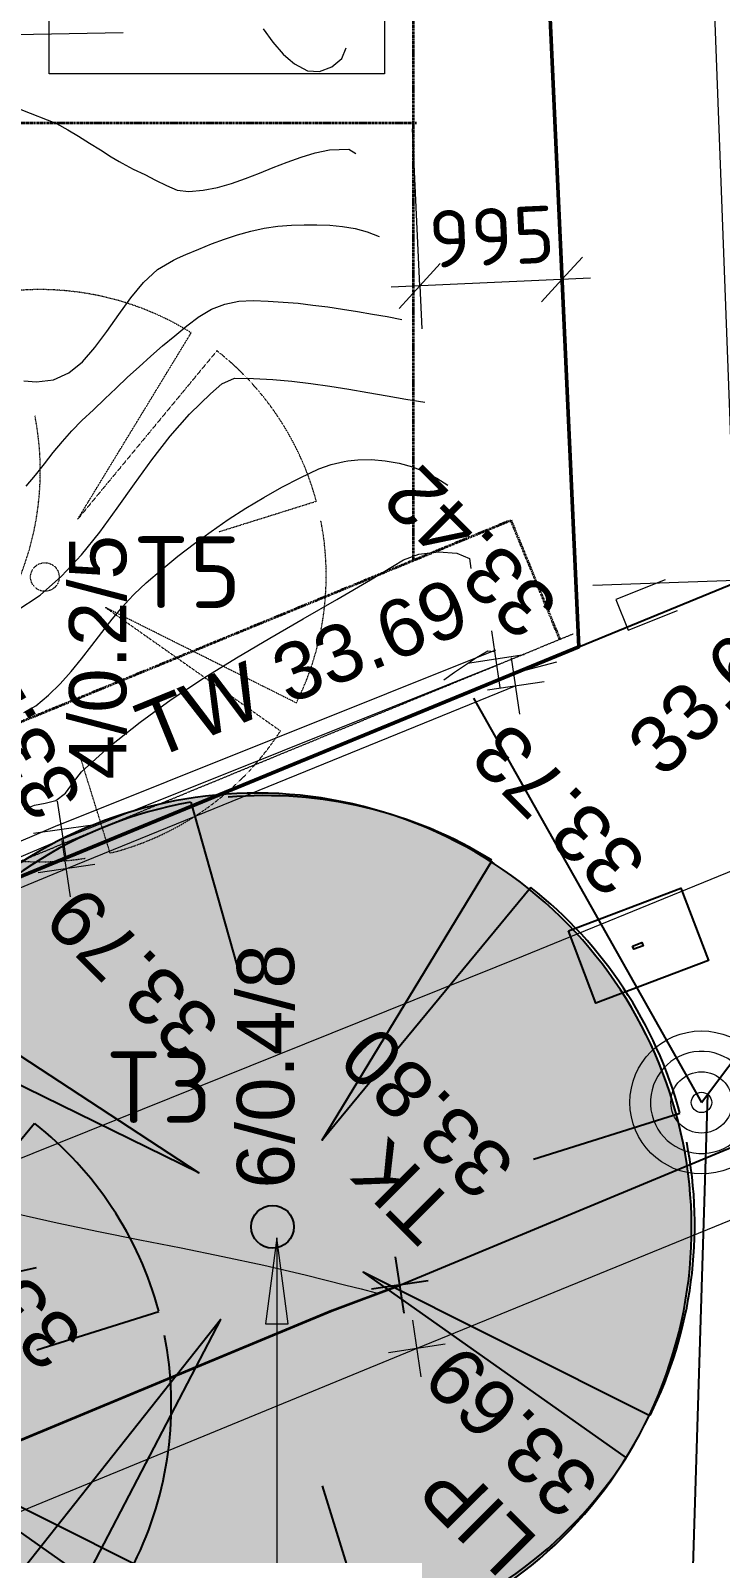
# Model space of a CAD drawing. Header units: millimetres. Extents: x 8828 to 55129, y -16380 to 46418.
# Drawn here: x 38408 to 43231, y -3418 to 7229 of the extents above; entities that cross this region are included whole.
import ezdxf

# ---------------------------------------------------------------- set-up
doc = ezdxf.new("R2010")
doc.units = ezdxf.units.MM
for name, pattern in [('Bewehrungsüberdeckungslinien', [3.2004, 1.6002, -1.6002]), ('Dash 2_5mm', [5, 2.5, -2.5]), ('Double Dash 3_8_', [25.4, 9.525, -3.175, 3.175, -3.175, 3.175, -3.175]), ('IMPORT-12 _2_', [0]), ('IMPORT-OV_HD', [26200, 4500, -1000, 0, -5500, 9000, -1700, 4500, 0])]:
    doc.linetypes.add(name, pattern=pattern)
for name, color, linetype, lineweight in [('21522 - 49 Balls Head Road_ Waverton - DETAIL - Ver B_CLEAN_dwg', 8, 'Continuous', 9), ('A-ANNO-DIMS', 211, 'Continuous', 9), ('A-ANNO-DIMS-200', 211, 'Continuous', 9), ('A-DETL', 90, 'Continuous', 9), ('A-DETL-GENF', 92, 'Continuous', 9), ('ADJOINING', 250, 'Continuous', 25), ('BDY', 250, 'Continuous', 25), ('BUILD', 7, 'Continuous', 9), ('demo trees', 7, 'Continuous', 9), ('DTM-01_Contours', 50, 'Continuous', 18), ('G-ANNO-TEXT', 231, 'Continuous', 9), ('KERB', 250, 'Continuous', 25), ('KERB_PT_CODE', 250, 'Continuous', 25), ('KERB_PT_HEIGHT', 250, 'Continuous', 25), ('LIP', 7, 'Continuous', 9), ('LIP_PT_CODE', 7, 'Continuous', 9), ('LIP_PT_HEIGHT', 7, 'Continuous', 9), ('SERV', 7, 'Continuous', 9), ('SERVELECT', 250, 'IMPORT-12 _2_', 25), ('SERVTELSTR', 250, 'Continuous', 25), ('SURFACE', 7, 'Continuous', 9), ('SURFACE_PT_HEIGHT', 7, 'Continuous', 9), ('TOPO', 7, 'Continuous', 9), ('TOPO_PT_HEIGHT', 7, 'Continuous', 9), ('TREE', 250, 'Continuous', 25), ('WALL', 7, 'Continuous', 9), ('WALL_PT_HEIGHT', 7, 'Continuous', 9)]:
    doc.layers.add(name, color=color, linetype=linetype, lineweight=lineweight)
doc.styles.add('Arial', font='arial.ttf', dxfattribs={"height": 400})
doc.styles.add('ISOCPEUR_1', font='ISOCPEUR.ttf', dxfattribs={"height": 500})
doc.styles.add('ISOCPEUR_2', font='ISOCPEUR.ttf', dxfattribs={"height": 400})
doc.dimstyles.new('2_0mm_ISOCPEUR_RET_WALL_2', dxfattribs={"dimscale": 304.8, "dimtxt": 401.101988, "dimasz": 0.984252, "dimexe": 0.984252, "dimexo": 0.0625, "dimgap": 0, "dimtad": 1, "dimdec": 0, "dimzin": 0, "dimdsep": 46, "dimtxsty": 'ISOCPEUR_2', "dimblk1": 'OBLIQUE', "dimblk2": 'OBLIQUE', "dimsah": 1, "dimcen": 0.09, "dimdle": 0.656168, "dimazin": 0, "dimtfac": 1, "dimtdec": 4, "dimtix": 1, "dimtmove": 0, "dimatfit": 3, "dimfxl": 3.608924, "dimfxlon": 1, "dimtvp": 1, "dimtolj": 1, "dimtzin": 0, "dimarcsym": 2})

# ---------------------------------------------------------------- blocks, each defined once
blk = doc.blocks.new('21522 - 49 Balls Head Road_ Waverton - DETAIL - Ver B_CLEAN_dwg_PP-2011417-Site Plan')
at = {"layer": 'SERV', "color": 8}
for radius in [0.5, 0.214, 0.0714]:
    blk.add_circle((0.004, -1.347), radius, dxfattribs=at)
for start, end in [(90, 180), (360, 90), (180, 360)]:
    blk.add_arc((0.004, -1.347), 0.357, start, end, dxfattribs=at)
blk = doc.blocks.new('21522 - 49 Balls Head Road_ Waverton - DETAIL - Ver B_CLEAN_dwg_POINT_CROSS-2011418-Site Plan')
at = {"layer": 'KERB', "color": 55}
for p, q in [((-17666, -38374), (-17725, -37979)), ((-17893, -38206), (-17498, -38147))]:
    blk.add_line(p, q, dxfattribs=at)
blk = doc.blocks.new('21522 - 49 Balls Head Road_ Waverton - DETAIL - Ver B_CLEAN_dwg_POINT_CROSS-2011419-Site Plan')
at = {"layer": 'LIP', "color": 8}
for p, q in [((-18110, -38494), (-18169, -38098)), ((-18337, -38326), (-17942, -38267))]:
    blk.add_line(p, q, dxfattribs=at)
blk = doc.blocks.new('21522 - 49 Balls Head Road_ Waverton - DETAIL - Ver B_CLEAN_dwg_POINT_CROSS-2011442-Site Plan')
at = {"layer": 'TOPO', "color": 8}
for p, q in [((-14483, -36012), (-14541, -35616)), ((-14710, -35844), (-14314, -35785))]:
    blk.add_line(p, q, dxfattribs=at)
blk = doc.blocks.new('21522 - 49 Balls Head Road_ Waverton - DETAIL - Ver B_CLEAN_dwg_POINT_CROSS-2011443-Site Plan')
at = {"layer": 'SURFACE', "color": 8}
for p, q in [((-14756, -36044), (-14815, -35649)), ((-14983, -35876), (-14588, -35817))]:
    blk.add_line(p, q, dxfattribs=at)
blk = doc.blocks.new('21522 - 49 Balls Head Road_ Waverton - DETAIL - Ver B_CLEAN_dwg_POINT_CROSS-2011444-Site Plan')
at = {"layer": 'SURFACE', "color": 8}
for p, q in [((-13479, -39185), (-13538, -38789)), ((-13706, -39016), (-13311, -38957))]:
    blk.add_line(p, q, dxfattribs=at)
blk = doc.blocks.new('21522 - 49 Balls Head Road_ Waverton - DETAIL - Ver B_CLEAN_dwg_POINT_CROSS-2011445-Site Plan')
at = {"layer": 'TOPO', "color": 8}
for p, q in [((-13292, -39046), (-13351, -38650)), ((-13520, -38878), (-13124, -38819))]:
    blk.add_line(p, q, dxfattribs=at)
blk = doc.blocks.new('21522 - 49 Balls Head Road_ Waverton - DETAIL - Ver B_CLEAN_dwg_TREE-2011447-Site Plan')
at = {"layer": 'TREE', "color": 55}
for p, q in [((-0.0262, 0.4994), (-0.0099, 0.2709)), ((0.304, -0.0121), (0.4999, 0.013)), ((-0.4976, -0.0497), (-0.3106, -0.021)), ((0.0299, -0.3201), (0.0576, -0.4967))]:
    blk.add_line(p, q, dxfattribs=at)
at = {"layer": 'TREE', "color": 55, "flags": 128}
for points in [[(0.3386, 0.368), (0.0715, 0.0679), (0.3004, 0.3998)], [(-0.3616, 0.3455), (-0.1013, 0.0679), (-0.4074, 0.29)], [(0.3433, -0.3636), (0.0881, -0.0798), (0.3811, -0.3238)], [(-0.2859, -0.4103), (-0.0714, -0.1047), (-0.3301, -0.3757)]]:
    blk.add_lwpolyline(points, dxfattribs=at)
at = {"layer": 'TREE', "color": 55}
blk.add_circle((-0.0034, -0.0079), 0.025, dxfattribs=at)
for start, end in [(93.0053, 136.3056), (53.1289, 89.229), (1.5798, 47.3797), (144.5924, 180.5924), (319.6905, 356.4903), (185.7944, 228.6948), (276.6504, 313.3505), (235.1641, 272.664)]:
    blk.add_arc((0, 0), 0.5001, start, end, dxfattribs=at)
blk = doc.blocks.new('21522 - 49 Balls Head Road_ Waverton - DETAIL - Ver B_CLEAN_dwg_dhdhdh-2011465-Site Plan')
at = {"layer": 'SERVTELSTR', "color": 55, "flags": 128}
for points in [[(-0.52, 0.338), (0.531, 0.338), (0.531, -0.338), (-0.52, -0.338)], [(-0.044, 0.015), (0.044, 0.015), (0.044, -0.014), (-0.044, -0.014)]]:
    blk.add_lwpolyline(points, close=True, dxfattribs=at)
blk = doc.blocks.new('21522 - 49 Balls Head Road_ Waverton - DETAIL - Ver B_CLEAN_dwg-1460006-Site Plan')
at = {"layer": 'ADJOINING', "color": 55}
blk.add_line((-13236, -39427), (-7933, -52315), dxfattribs=at)
at = {"layer": 'BDY', "color": 1, "lineweight": 50, "flags": 128}
blk.add_lwpolyline([(-19731, -23642), (-13236, -39427), (29176, -37495), (21186, -23642)], close=True, dxfattribs=at)
at = {"layer": 'BUILD', "color": 8, "flags": 128}
blk.add_lwpolyline([(-12805, -39526), (-12768, -40525), (-11329, -44095), (-5209, -43864), (-5345, -40245), (-12768, -40525)], dxfattribs=at)
at = {"layer": 'demo trees', "color": 10, "linetype": 'Bewehrungsüberdeckungslinien'}
for p, q in [((-14677, -36152), (-13954, -35928)), ((-12431, -36911), (-12217, -37594))]:
    blk.add_line(p, q, dxfattribs=at)
at = {"layer": 'demo trees', "color": 10, "linetype": 'Bewehrungsüberdeckungslinien', "flags": 128}
for points in [[(-11165, -36899), (-12342, -35926), (-11039, -36719)], [(-13628, -37454), (-12959, -36118), (-13823, -37343)]]:
    blk.add_lwpolyline(points, dxfattribs=at)
at = {"layer": 'demo trees', "color": 10, "linetype": 'Bewehrungsüberdeckungslinien'}
blk.add_circle((-12747, -35696), 100, dxfattribs=at)
for centre, start, end in [((-12738, -35662), 153.0591, 189.0591), ((-12006, -33664), 243.6308, 281.1306), ((-12738, -35662), 328.1572, 4.957), ((-12738, -35662), 194.2611, 237.1615), ((-12738, -35662), 285.117, 321.8171), ((-12738, -35662), 243.6308, 281.1306)]:
    blk.add_arc(centre, 2000, start, end, dxfattribs=at)
at = {"layer": 'DTM-01_Contours', "color": 8, "lineweight": 9}
blk.add_line((-13431, -38929), (-13340, -39273), dxfattribs=at)
blk.add_line((-13431, -38929), (-13340, -39273), dxfattribs=at)
at = {"layer": 'DTM-01_Contours', "color": 8, "lineweight": 9, "flags": 128}
for points in [[(-11375, -35548), (-11382, -35637), (-11369, -35757), (-11320, -35863), (-11242, -35958), (-11143, -36046), (-11031, -36129), (-10913, -36212), (-10796, -36296), (-10689, -36386), (-10598, -36484), (-10532, -36594), (-10519, -36622)], [(-12112, -35566), (-12035, -35630), (-11956, -35693), (-11877, -35755), (-11800, -35819), (-11725, -35885), (-11653, -35955), (-11578, -36035), (-11502, -36114), (-11426, -36194), (-11351, -36274), (-11277, -36354), (-11203, -36436), (-11131, -36519), (-11061, -36603), (-10992, -36688), (-10925, -36775), (-10924, -36778)], [(-12986, -35494), (-12873, -35662), (-12741, -35813), (-12593, -35951), (-12433, -36079), (-12266, -36202), (-12096, -36323), (-11927, -36444), (-11763, -36571), (-11608, -36707), (-11603, -36712)], [(-9480, -35528), (-9578, -35777), (-9621, -35856), (-9666, -35932), (-9714, -36008), (-9762, -36084), (-9809, -36159), (-9842, -36216)], [(-8915, -37221), (-9008, -37289), (-9092, -37361), (-9123, -37397)], [(-13695, -35549), (-13648, -35633), (-13574, -35721), (-13494, -35803), (-13408, -35880), (-13318, -35953), (-13226, -36025), (-13134, -36095), (-13042, -36167), (-12953, -36241), (-12910, -36281)], [(-17197, -35494), (-17261, -35782), (-17322, -36071), (-17380, -36360), (-17437, -36649), (-17496, -36939), (-17558, -37227), (-17624, -37514), (-17696, -37800), (-17723, -37906), (-17751, -38011), (-17755, -38019)], [(-14369, -35554), (-14342, -35623), (-14329, -35698), (-14310, -35772), (-14257, -35841), (-14182, -35895), (-14109, -35952), (-13929, -36151), (-13761, -36361), (-13604, -36579), (-13455, -36804), (-13313, -37034), (-13175, -37267), (-13039, -37502), (-12904, -37737), (-12767, -37971), (-12627, -38202), (-12587, -38309), (-12571, -38446), (-12580, -38576), (-12618, -38664), (-12687, -38672)], [(-12910, -36281), (-12868, -36320), (-12788, -36403), (-12694, -36513), (-12602, -36626), (-12513, -36741), (-12428, -36858), (-12345, -36978), (-12266, -37100), (-12191, -37225), (-12120, -37352), (-12054, -37480), (-11992, -37611), (-11961, -37697), (-11939, -37788), (-11936, -37814)], [(-9842, -36216), (-9854, -36236), (-9896, -36314), (-9934, -36395), (-9972, -36470), (-10011, -36545), (-10042, -36621), (-10053, -36701), (-10044, -36803), (-10025, -36903), (-9997, -37001), (-9962, -37098), (-9924, -37195), (-9885, -37292), (-9847, -37389), (-9812, -37487), (-9783, -37586), (-9762, -37686), (-9756, -37819), (-9786, -37870)], [(-10519, -36622), (-10493, -36682), (-10455, -36771), (-10419, -36861), (-10386, -36952), (-10356, -37043), (-10330, -37136), (-10309, -37229), (-10295, -37324), (-10288, -37419), (-10286, -37508), (-10285, -37597), (-10288, -37687), (-10296, -37776), (-10311, -37864), (-10334, -37949), (-10366, -38031)], [(-11603, -36712), (-11467, -36854), (-11397, -36932), (-11358, -37021), (-11359, -37155), (-11367, -37289), (-11379, -37422), (-11395, -37555), (-11414, -37688), (-11435, -37821), (-11458, -37954), (-11481, -38087), (-11504, -38219), (-11526, -38352)], [(-10924, -36778), (-10875, -36860), (-10839, -36953), (-10819, -37052), (-10814, -37151), (-10818, -37256), (-10825, -37361), (-10834, -37465), (-10846, -37569), (-10859, -37673), (-10874, -37777), (-10891, -37881), (-10909, -37985), (-10927, -38088), (-10946, -38191)], [(-9123, -37397), (-9161, -37441), (-9209, -37532), (-9214, -37615), (-9181, -37702), (-9123, -37771), (-9049, -37801)], [(-11936, -37814), (-11928, -37882), (-11926, -37978), (-11934, -38075), (-11951, -38171), (-11977, -38264), (-12012, -38352), (-12055, -38436), (-12106, -38512)], [(-13465, -38483), (-13412, -38559), (-13360, -38635), (-13309, -38713), (-13262, -38792), (-13267, -38833)]]:
    blk.add_lwpolyline(points, dxfattribs=at)
at = {"layer": 'KERB', "color": 135, "lineweight": 35, "flags": 128}
blk.add_lwpolyline([(-19779, -33120), (-17875, -37704), (-17696, -38176)], dxfattribs=at)
at = {"layer": 'KERB', "color": 55, "flags": 128}
blk.add_lwpolyline([(-17696, -38176), (-16207, -41761), (-14413, -46067)], dxfattribs=at)
at = {"layer": 'LIP', "color": 8, "flags": 128}
blk.add_lwpolyline([(-14848, -46260), (-16637, -41972), (-18140, -38296), (-21147, -30986), (-22804, -26939), (-23718, -24668), (-26593, -17727)], dxfattribs=at)
at = {"layer": 'SERVELECT', "color": 55, "linetype": 'IMPORT-OV_HD'}
blk.add_line((-16363, -40327), (-28589, -39942), dxfattribs=at)
at = {"layer": 'SERVELECT', "color": 55, "linetype": 'IMPORT-OV_HD', "flags": 128}
blk.add_lwpolyline([(-13593, -38692), (-16420, -40285), (-11329, -44095)], dxfattribs=at)
at = {"layer": 'SURFACE', "color": 8}
blk.add_line((-8943, -36242), (-9011, -32368), dxfattribs=at)
at = {"layer": 'SURFACE', "color": 8, "flags": 128}
for points in [[(-21042, -29981), (-19286, -29695), (-18171, -32256), (-17159, -34656), (-15395, -39040), (-14323, -41663), (-15966, -42341)], [(-13508, -38987), (-14786, -35846), (-15549, -34004), (-15318, -33835), (-14868, -34247)]]:
    blk.add_lwpolyline(points, dxfattribs=at)
at = {"layer": 'WALL', "color": 8}
for p, q in [((-14485, -35784), (-15284, -33900)), ((-13259, -38846), (-14485, -35786))]:
    blk.add_line(p, q, dxfattribs=at)
at = {"layer": 'WALL', "color": 8, "flags": 128}
for points in [[(-13352, -38884), (-14577, -35823), (-15376, -33939)], [(-12766, -40030), (-12905, -39687), (-13118, -39773), (-12980, -40116)]]:
    blk.add_lwpolyline(points, dxfattribs=at)
for name, p, xscale, yscale, zscale, rotation in [('21522 - 49 Balls Head Road_ Waverton - DETAIL - Ver B_CLEAN_dwg_TREE-2011447-Site Plan', (-18532, -34079), 4999.999999999998, 4999.999999999998, 4999.999999999998, 8.46666666666695), ('21522 - 49 Balls Head Road_ Waverton - DETAIL - Ver B_CLEAN_dwg_TREE-2011447-Site Plan', (-17276, -37237), 6000.000000000001, 6000.000000000001, 6000.000000000001, 8.46666666666695), ('21522 - 49 Balls Head Road_ Waverton - DETAIL - Ver B_CLEAN_dwg_dhdhdh-2011465-Site Plan', (-15326, -39840), 800.0000000000001, 800.0000000000001, 800.0000000000001, 290.773485866249), ('21522 - 49 Balls Head Road_ Waverton - DETAIL - Ver B_CLEAN_dwg_PP-2011417-Site Plan', (-16622, -38953), 1000, 1000, 1000, 8.466666666666905)]:
    blk.add_blockref(name, p, dxfattribs=dict(xscale=xscale, yscale=yscale, zscale=zscale, rotation=rotation))
for name in ['21522 - 49 Balls Head Road_ Waverton - DETAIL - Ver B_CLEAN_dwg_POINT_CROSS-2011443-Site Plan', '21522 - 49 Balls Head Road_ Waverton - DETAIL - Ver B_CLEAN_dwg_POINT_CROSS-2011442-Site Plan', '21522 - 49 Balls Head Road_ Waverton - DETAIL - Ver B_CLEAN_dwg_POINT_CROSS-2011418-Site Plan', '21522 - 49 Balls Head Road_ Waverton - DETAIL - Ver B_CLEAN_dwg_POINT_CROSS-2011419-Site Plan', '21522 - 49 Balls Head Road_ Waverton - DETAIL - Ver B_CLEAN_dwg_POINT_CROSS-2011445-Site Plan', '21522 - 49 Balls Head Road_ Waverton - DETAIL - Ver B_CLEAN_dwg_POINT_CROSS-2011444-Site Plan']:
    blk.add_blockref(name, (0, 0))
at = {"layer": 'demo trees', "linetype": 'Bewehrungsüberdeckungslinien', "insert": (-14162, -35865), "char_height": 400, "width": 2046.96, "attachment_point": 1, "line_spacing_factor": 0.941778, "style": 'Arial'}
blk.add_mtext('4/0.2/5', dxfattribs=at)
at = {"layer": 'KERB_PT_CODE', "color": 7, "insert": (-17437, -38310), "char_height": 400, "width": 852.09, "attachment_point": 1, "rotation": 45, "line_spacing_factor": 0.941778, "style": 'Arial'}
blk.add_mtext('TK', dxfattribs=at)
at = {"layer": 'KERB_PT_HEIGHT', "color": 7, "insert": (-17129, -38719), "char_height": 400, "width": 1674.79, "attachment_point": 1, "rotation": 45, "line_spacing_factor": 0.941778, "style": 'Arial'}
blk.add_mtext('33.80', dxfattribs=at)
at = {"layer": 'LIP_PT_CODE', "insert": (-19761, -38875), "char_height": 400, "width": 1003.89, "attachment_point": 1, "rotation": 45, "line_spacing_factor": 0.941778, "style": 'Arial'}
blk.add_mtext('LIP', dxfattribs=at)
at = {"layer": 'LIP_PT_HEIGHT', "insert": (-19358, -39309), "char_height": 400, "width": 1674.79, "attachment_point": 1, "rotation": 45, "line_spacing_factor": 0.941778, "style": 'Arial'}
blk.add_mtext('33.69', dxfattribs=at)
at = {"layer": 'SURFACE_PT_HEIGHT', "char_height": 400, "width": 1674.79, "attachment_point": 1, "rotation": 45, "line_spacing_factor": 0.941778, "style": 'Arial'}
for s, insert in [('33.80', (-18326, -35698)), ('33.79', (-16152, -36661)), ('33.73', (-15013, -39638))]:
    blk.add_mtext(s, dxfattribs=dict(at, insert=insert))
at = {"layer": 'TOPO_PT_HEIGHT', "char_height": 400, "width": 1674.79, "attachment_point": 1, "line_spacing_factor": 0.941778, "style": 'Arial'}
for s, insert, rotation in [('33.26', (-14485, -35627), 30.3144), ('33.42', (-13213, -39022), 45), ('33.68', (-13880, -39735), 315)]:
    blk.add_mtext(s, dxfattribs=dict(at, insert=insert, rotation=rotation))
at = {"layer": 'TREE', "color": 7, "insert": (-17022, -37038), "char_height": 400, "width": 2046.96, "attachment_point": 1, "line_spacing_factor": 0.941778, "style": 'Arial'}
blk.add_mtext('6/0.4/8', dxfattribs=at)
at = {"layer": 'WALL_PT_HEIGHT', "insert": (-13656, -36297), "char_height": 400, "width": 2894.15, "attachment_point": 1, "rotation": 292.1782, "line_spacing_factor": 0.941778, "style": 'Arial'}
blk.add_mtext('TW 33.69', dxfattribs=at)
blk = doc.blocks.new('DIMBLOCK16-Site Plan')
at = {"layer": 'A-ANNO-DIMS-200'}
for p, q in [((41129, 5443), (41079, 6542)), ((42123, 5488), (42109, 5788)), ((42123, 5488), (42266, 5645)), ((41129, 5443), (41272, 5600)), ((42323, 5497), (40929, 5434)), ((41129, 5443), (40986, 5286)), ((41129, 5443), (41143, 5143)), ((42123, 5488), (41980, 5332)), ((42123, 5488), (42173, 4389))]:
    blk.add_line(p, q, dxfattribs=at)
at = {"layer": 'A-ANNO-DIMS-200', "color": 0, "insert": (41183, 5967), "char_height": 400, "width": 1008.05, "attachment_point": 1, "rotation": 2.6083, "line_spacing_factor": 1.135194, "style": 'ISOCPEUR_2'}
blk.add_mtext('995', dxfattribs=at)
blk = doc.blocks.new('_Oblique')
at = {"color": 0, "linetype": 'ByBlock', "lineweight": -2}
blk.add_line((-0.5, -0.5), (0.5, 0.5), dxfattribs=at)

msp = doc.modelspace()

# ---------------------------------------------------------------- hatches: boundary and pattern name
at = {"layer": 'A-DETL-GENF'}
h = msp.add_hatch(color=10, dxfattribs=at)
h.paths.add_polyline_path([(33068.1, -5988.7), (33244.2, -5987.1), (33419.8, -5973), (33593.8, -5946.3), (33765.6, -5907.2), (33934.1, -5855.9), (34098.4, -5792.6), (34257.9, -5717.8), (34411.5, -5631.7), (34558.6, -5534.8), (34698.4, -5427.7), (34830.2, -5310.8), (34953.2, -5184.8), (35066.9, -5050.3), (35170.7, -4908), (35264, -4758.6), (35357.4, -4578), (35417.5, -4441.8), (35561.8, -4538.6), (35712.5, -4625.2), (35868.8, -4701.1), (36030, -4766), (36195.4, -4819.5), (36364.1, -4861.3), (36535.2, -4891.4), (36708.1, -4909.5), (36881.8, -4915.5), (37055.4, -4909.5), (37228.3, -4891.4), (37399.5, -4861.3), (37568.1, -4819.5), (37733.5, -4766), (37894.7, -4701.1), (38051, -4625.2), (38201.7, -4538.7), (38346, -4441.8), (38483.3, -4335.2), (38612.8, -4219.3), (38733.9, -4094.7), (38846.1, -3961.9), (39029.3, -4029.4), (39216.5, -4085), (39406.9, -4128.4), (39599.7, -4159.5), (39794, -4178.2), (39989.2, -4184.4), (40184.3, -4178), (40378.7, -4159.1), (40571.4, -4127.8), (40761.8, -4084.2), (40948.9, -4028.4), (41132.1, -3960.8), (41310.5, -3881.5), (41483.5, -3791), (41650.3, -3689.5), (41810.3, -3577.5), (41962.8, -3455.5), (42107.1, -3324), (42253.1, -3171.1), (42368.9, -3034.5), (42485.4, -2877.8), (42591.5, -2713.9), (42686.9, -2543.5), (42771.2, -2367.4), (42844, -2186.2), (42905, -2000.7), (42954, -1811.7), (42990.8, -1619.9), (43015.1, -1426.2), (43027, -1231.3), (43026.4, -1036), (43013.2, -841.2), (42987.6, -647.7), (42949.5, -456.1), (42899.3, -267.4), (42837.1, -82.4), (42763.1, 98.3), (42677.6, 273.9), (42581.1, 443.6), (42473.9, 606.8), (42356.4, 762.8), (42229.1, 910.9), (42092.6, 1050.5), (41947.5, 1181.1), (41794.2, 1302.1), (41633.5, 1413), (41466, 1513.4), (41292.4, 1602.8), (41113.5, 1680.9), (40929.8, 1747.3), (40742.3, 1801.8), (40551.7, 1844.2), (40358.8, 1874.2), (40164.3, 1891.8), (39969.1, 1896.9), (39774, 1889.5), (39579.8, 1869.5), (39387.2, 1837.1), (39197.1, 1792.4), (39010.3, 1735.6), (38827.5, 1667), (38649.5, 1586.7), (38477, 1495.2), (38310.8, 1392.8), (38151.4, 1279.9), (37999.7, 1157.1), (37856.1, 1024.8), (37721.3, 883.5), (37595.9, 733.8), (37480.3, 576.4), (37375.1, 412), (37280.6, 241.1), (37197.3, 64.5), (37022.9, 80.5), (36847.8, 84.2), (36672.9, 75.7), (36498.9, 55), (36326.9, 22.1), (36157.6, -22.7), (35991.9, -79.3), (35830.5, -147.3), (35674.2, -226.5), (35523.9, -316.4), (35380.3, -416.6), (35244, -526.7), (35115.8, -646), (34996.3, -773.9), (34885.9, -910), (34785.4, -1053.4), (34695.2, -1203.5), (34615.7, -1359.6), (34547.3, -1520.8), (34399.7, -1424.8), (34245.6, -1339.6), (34085.7, -1265.6), (33921, -1203.3), (33752.2, -1153), (33580.3, -1114.8), (33406, -1089.1), (33230.4, -1075.9), (33054.3, -1075.3), (32878.6, -1087.4), (32704.2, -1112), (32532, -1149), (32362.9, -1198.3), (32197.7, -1259.5), (32037.4, -1332.4), (31882.7, -1416.6), (31734.5, -1511.7), (31593.4, -1617.1), (31460.2, -1732.4), (31335.7, -1856.9), (31213.7, -1998.9), (32274.9, -4578), (32854.5, -4777.5), (33063.8, -5286.2), (32014, -5718.1), (32049.8, -5737.4), (32210.5, -5809.4), (32376, -5869.7), (32545.4, -5918), (32717.8, -5954), (32892.3, -5977.7), (33063.8, -5988.4)])
h.paths.add_polyline_path([(25954.9, -1082.2), (26048.3, -1070.4), (26139.6, -1047), (26227.1, -1012.3), (26309.7, -966.9), (26385.9, -911.5), (26454.6, -847.1), (26514.6, -774.5), (26565.1, -694.9), (26605.2, -609.7), (26634.3, -520.1), (26651.9, -427.6), (26657.8, -333.6), (26651.9, -239.6), (26634.3, -147), (26605.2, -57.5), (26565.1, 27.8), (26514.6, 107.3), (26454.6, 179.9), (26385.9, 244.4), (26309.7, 299.7), (26227.1, 345.1), (26139.6, 379.8), (26048.3, 403.2), (25954.9, 415), (25860.7, 415), (25767.2, 403.2), (25676, 379.8), (25588.4, 345.1), (25505.8, 299.7), (25429.6, 244.4), (25361, 179.9), (25300.9, 107.3), (25250.5, 27.8), (25210.3, -57.5), (25181.2, -147), (25163.6, -239.6), (25157.7, -333.6), (25163.6, -427.6), (25181.2, -520.1), (25210.3, -609.7), (25250.5, -694.9), (25300.9, -774.5), (25361, -847.1), (25437.1, -917), (25505.8, -966.9), (25588.4, -1012.3), (25676, -1047), (25767.2, -1070.4), (25860.7, -1082.2)])
h.paths.add_polyline_path([(24019, 3127.3), (24211.7, 3127.3), (24404, 3139.7), (24595.2, 3164.3), (24784.3, 3201.2), (24970.7, 3250.1), (25153.6, 3310.8), (25332.3, 3383.1), (25505.9, 3466.7), (25673.8, 3561.3), (25835.3, 3666.4), (25989.8, 3781.7), (26136.5, 3906.6), (26275, 4040.7), (26404.5, 4183.4), (26524.7, 4334), (26635, 4492.1), (26734.9, 4656.9), (26824, 4827.8), (26902, 5004), (26968.6, 5184.8), (27023.4, 5369.6), (27066.3, 5557.5), (27097, 5747.7), (27115.5, 5939.6), (27121.7, 6132.2), (27115.5, 6324.8), (27097, 6516.6), (27066.3, 6706.9), (27015.6, 6921), (26968.6, 7079.5), (26902, 7260.4), (26824, 7436.6), (26734.9, 7607.5), (26635, 7772.3), (26524.7, 7930.3), (26387.7, 8099.5), (26275, 8223.7), (26136.5, 8357.7), (25989.8, 8482.7), (25835.3, 8597.9), (25673.8, 8703.1), (25505.9, 8797.6), (25332.3, 8881.3), (25153.6, 8953.6), (24970.7, 9014.3), (24784.3, 9063.2), (24595.2, 9100), (24404, 9124.7), (24204.1, 9137), (24019, 9137), (23826.7, 9124.7), (23635.5, 9100), (23446.4, 9063.2), (23259.9, 9014.3), (23077, 8953.6), (22898.4, 8881.3), (22724.8, 8797.6), (22556.8, 8703.1), (22395.3, 8597.9), (22240.9, 8482.7), (22094.1, 8357.7), (21955.7, 8223.7), (21826.1, 8081), (21706, 7930.3), (21595.7, 7772.3), (21495.8, 7607.5), (21392.5, 7404.6), (21328.7, 7260.4), (21262.1, 7079.5), (21207.3, 6894.8), (21164.4, 6706.9), (21133.6, 6516.6), (21115.1, 6324.8), (21109, 6132.2), (21115.1, 5939.6), (21133.6, 5747.7), (21164.4, 5557.5), (21207.3, 5369.6), (21262.1, 5184.8), (21328.7, 5004), (21406.7, 4827.8), (21495.8, 4656.9), (21595.7, 4492.1), (21706, 4334), (21826.1, 4183.4), (21955.7, 4040.7), (22094.1, 3906.6), (22240.9, 3781.7), (22395.3, 3666.4), (22556.8, 3561.3), (22724.8, 3466.7), (22898.4, 3383.1), (23077, 3310.8), (23259.9, 3250.1), (23446.4, 3201.2), (23635.5, 3164.3), (23826.7, 3139.7)])
h.paths.add_polyline_path([(24207.3, 10164.8), (24366, 10171), (24523.8, 10189.7), (24679.6, 10220.7), (24832.4, 10263.8), (24981.4, 10318.8), (25125.7, 10385.3), (25264.3, 10462.9), (25396.3, 10551.1), (25521.1, 10649.4), (25637.7, 10757.2), (25745.5, 10873.9), (25843.8, 10998.6), (25932.1, 11130.7), (26009.7, 11269.3), (26076.2, 11413.5), (26131.1, 11562.5), (26174.3, 11715.4), (26205.2, 11871.2), (26223.9, 12028.9), (26230.2, 12187.6), (26223.9, 12346.3), (26205.2, 12504), (26174.3, 12659.8), (26131.1, 12812.7), (26076.2, 12961.7), (26009.7, 13105.9), (25932.1, 13244.5), (25843.8, 13376.6), (25745.5, 13501.3), (25637.7, 13617.9), (25521.1, 13725.8), (25396.3, 13824.1), (25264.3, 13912.3), (25125.7, 13989.9), (24981.4, 14056.4), (24832.4, 14111.4), (24679.6, 14154.5), (24523.8, 14185.5), (24366, 14204.2), (24204.1, 14210.3), (24048.6, 14204.2), (23890.9, 14185.5), (23735.1, 14154.5), (23582.3, 14111.4), (23433.2, 14056.4), (23289, 13989.9), (23150.4, 13912.3), (23018.4, 13824.1), (22893.6, 13725.8), (22777, 13617.9), (22669.2, 13501.3), (22570.8, 13376.6), (22482.6, 13244.5), (22405, 13105.9), (22338.5, 12961.7), (22283.5, 12812.7), (22240.4, 12659.8), (22209.4, 12504), (22190.8, 12346.3), (22184.5, 12187.6), (22190.8, 12028.9), (22209.4, 11871.2), (22240.4, 11715.4), (22283.5, 11562.5), (22338.5, 11413.5), (22405, 11269.3), (22482.6, 11130.7), (22570.8, 10998.6), (22669.2, 10873.9), (22777, 10757.2), (22893.6, 10649.4), (23018.4, 10551.1), (23150.4, 10462.9), (23289, 10385.3), (23433.2, 10318.8), (23582.3, 10263.8), (23735.1, 10220.7), (23890.9, 10189.7), (24048.6, 10171), (24204.1, 10164.9)])
h.paths.add_polyline_path([(23825.7, 22513.1), (24017.4, 22525.4), (24207.9, 22549.9), (24396.4, 22586.7), (24582.2, 22635.4), (24764.5, 22695.9), (24942.6, 22768), (25115.6, 22851.3), (25283, 22945.6), (25443.9, 23050.4), (25597.9, 23165.3), (25744.1, 23289.8), (25882.1, 23423.4), (26011.3, 23565.6), (26131, 23715.8), (26244, 23878.4), (26340.5, 24037.5), (26429.3, 24207.8), (26507.1, 24383.5), (26573.4, 24563.7), (26628.1, 24747.9), (26670.8, 24935.1), (26701.5, 25124.8), (26719.9, 25315.9), (26726.1, 25507.9), (26719.9, 25699.9), (26701.5, 25891.1), (26670.8, 26080.7), (26628.1, 26268), (26573.4, 26452.1), (26507.1, 26632.4), (26429.3, 26808), (26340.5, 26978.3), (26240.9, 27142.6), (26131, 27300.1), (26011.3, 27450.3), (25882.1, 27592.5), (25744.1, 27726.1), (25597.9, 27850.6), (25443.9, 27965.5), (25283, 28070.3), (25115.6, 28164.5), (24942.6, 28247.9), (24764.5, 28319.9), (24558.6, 28386.7), (24396.4, 28429.2), (24207.9, 28465.9), (24017.4, 28490.5), (23825.7, 28502.8), (23633.6, 28502.8), (23441.9, 28490.5), (23251.4, 28465.9), (23062.9, 28429.2), (22877.1, 28380.5), (22694.8, 28319.9), (22516.8, 28247.9), (22343.7, 28164.5), (22176.4, 28070.3), (22015.4, 27965.5), (21861.4, 27850.6), (21715.2, 27726.1), (21577.2, 27592.5), (21448.1, 27450.3), (21328.3, 27300.1), (21218.4, 27142.6), (21118.8, 26978.3), (21030, 26808), (20952.3, 26632.4), (20885.9, 26452.1), (20831.3, 26268), (20788.5, 26080.7), (20757.9, 25891.1), (20739.4, 25699.9), (20733.3, 25507.9), (20739.4, 25315.9), (20757.9, 25124.8), (20788.5, 24935.1), (20831.3, 24747.9), (20885.9, 24563.7), (20952.3, 24383.5), (21030, 24207.8), (21118.8, 24037.5), (21218.4, 23873.3), (21328.3, 23715.8), (21448.1, 23565.6), (21577.2, 23423.4), (21715.2, 23289.8), (21861.4, 23165.3), (22015.4, 23050.4), (22176.4, 22945.6), (22343.7, 22851.3), (22516.8, 22768), (22694.8, 22695.9), (22877.1, 22635.4), (23062.9, 22586.7), (23251.4, 22549.9), (23441.9, 22525.4), (23633.6, 22513.1)])
h.paths.add_polyline_path([(31007.2, 35316.5), (31232.9, 35322.9), (31455.1, 35341.7), (31677.2, 35373), (31897.3, 35416.8), (32114.5, 35472.9), (32328.3, 35541), (32537.9, 35621), (32742.7, 35712.7), (32942.1, 35815.6), (33135.3, 35929.6), (33321.9, 36054.3), (33501.2, 36189.2), (33672.6, 36334), (33835.6, 36488.1), (33989.8, 36651.1), (34134.5, 36822.6), (34269.4, 37001.8), (34394.1, 37188.4), (34519.2, 37403.2), (34611.1, 37581), (34702.7, 37785.8), (34782.7, 37995.4), (34850.9, 38209.2), (34906.9, 38426.4), (34950.7, 38646.5), (34982.1, 38868.7), (35000.9, 39092.2), (35007.2, 39316.5), (35000.9, 39540.8), (34982.1, 39764.4), (34950.7, 39986.6), (34906.9, 40206.6), (34850.9, 40423.9), (34782.7, 40637.6), (34702.7, 40847.3), (34611.1, 41052.1), (34508.1, 41251.4), (34394.1, 41444.7), (34269.4, 41631.2), (34134.5, 41810.5), (33989.8, 41981.9), (33835.6, 42145), (33672.6, 42299.1), (33501.2, 42443.9), (33321.9, 42578.8), (33135.3, 42703.4), (32942.1, 42817.4), (32742.7, 42920.4), (32537.9, 43012), (32328.3, 43092.1), (32114.5, 43160.2), (31865.2, 43222.6), (31677.2, 43260), (31455.1, 43291.4), (31231.5, 43310.2), (31007.2, 43316.5), (30782.9, 43310.2), (30559.3, 43291.4), (30337.2, 43260), (30117.1, 43216.2), (29899.9, 43160.2), (29686.1, 43092.1), (29476.5, 43012), (29271.7, 42920.4), (29072.3, 42817.4), (28879.1, 42703.4), (28692.5, 42578.8), (28513.2, 42443.9), (28341.8, 42299.1), (28178.8, 42145), (28024.6, 41981.9), (27879.9, 41810.5), (27745, 41631.2), (27620.3, 41444.7), (27506.3, 41251.4), (27403.3, 41052.1), (27311.7, 40847.3), (27231.7, 40637.6), (27163.5, 40423.9), (27107.5, 40206.6), (27063.7, 39986.6), (27032.4, 39764.4), (27013.5, 39540.8), (27007.2, 39316.5), (27015.6, 39067.2), (27032.4, 38868.7), (27063.7, 38646.5), (27107.5, 38426.4), (27163.5, 38209.2), (27231.7, 37995.4), (27311.7, 37785.8), (27403.3, 37581), (27506.3, 37381.6), (27620.3, 37188.4), (27745, 37001.8), (27879.9, 36822.6), (28024.6, 36651.1), (28178.8, 36488.1), (28341.8, 36334), (28513.2, 36189.2), (28692.5, 36054.3), (28879.1, 35929.6), (29072.3, 35815.6), (29271.7, 35712.7), (29476.5, 35621), (29686.1, 35541), (29899.9, 35472.9), (30117.1, 35416.8), (30337.2, 35373), (30559.3, 35341.7), (30782.9, 35322.8)])
at = {"layer": 'G-ANNO-TEXT'}
msp.add_hatch(color=7, dxfattribs=at).paths.add_polyline_path([(40129.3, -1211.3), (40050.3, -1811.3), (40208.3, -1811.3)])

# ---------------------------------------------------------------- linework, layer by layer
at = {"layer": 'A-DETL', "lineweight": 35}
for p, q in [((42240.1, 2919.1), (40308, 45331.1)), ((26455.4, -3576.1), (42240.1, 2919.1))]:
    msp.add_line(p, q, dxfattribs=at)
at = {"layer": 'A-DETL', "linetype": 'Double Dash 3_8_', "lineweight": 35}
for p, q in [((41085.4, 3525.2), (41085.4, 21673.4)), ((41105.4, 6579.6), (36261, 6579.6)), ((41090.4, 6401.7), (41085.4, 6401.5)), ((36824.7, 1772.1), (41764.9, 3804.8)), ((41764.9, 3804.8), (42107.2, 2972.6))]:
    msp.add_line(p, q, dxfattribs=at)
at = {"layer": 'A-DETL', "linetype": 'Dash 2_5mm', "lineweight": 18}
msp.add_line((31752.6, -1287.4), (42202.1, 3011.6), dxfattribs=at)
at = {"layer": 'A-DETL', "lineweight": 25}
msp.add_arc((39987.6, -1143.7), 3040.7, 247.94954, 156.58816, dxfattribs=at)
at = {"layer": 'G-ANNO-TEXT', "color": 7}
for p, q in [((40129.3, -1211.3), (40050.3, -1811.3)), ((40208.3, -1811.3), (40129.3, -1211.3)), ((40129.3, -1211.3), (40129.3, -4979.8)), ((40050.3, -1811.3), (40208.3, -1811.3))]:
    msp.add_line(p, q, dxfattribs=at)
at = {"layer": 'G-ANNO-TEXT', "color": 7, "flags": 128}
msp.add_lwpolyline([(38539.3, 7894.8), (40883.3, 7894.8), (40883.3, 6924.8), (38539.3, 6924.8)], close=True, dxfattribs=at)

# ---------------------------------------------------------------- block references
at = {"layer": '21522 - 49 Balls Head Road_ Waverton - DETAIL - Ver B_CLEAN_dwg', "rotation": 89.9999999999999}
msp.add_blockref('21522 - 49 Balls Head Road_ Waverton - DETAIL - Ver B_CLEAN_dwg-1460006-Site Plan', (2813.2, 16155.2), dxfattribs=at)

# ---------------------------------------------------------------- texts
at = {"layer": 'G-ANNO-TEXT', "color": 1, "insert": (39124.1, 3692), "char_height": 500, "width": 913.924, "attachment_point": 1, "style": 'ISOCPEUR_1'}
msp.add_mtext('T5', dxfattribs=at)
at = {"layer": 'G-ANNO-TEXT', "color": 114, "insert": (38933, 92.1), "char_height": 500, "width": 913.924, "attachment_point": 1, "style": 'ISOCPEUR_1'}
msp.add_mtext('T3', dxfattribs=at)

# ---------------------------------------------------------------- dimensions: what is measured, and where the dimension line sits
at = {"layer": 'A-ANNO-DIMS'}
dim = msp.add_linear_dim(base=(41129.1, 5442.9), p1=(42173.1, 4389.3), p2=(41079.1, 6541.8), angle=2.60833, dimstyle='2_0mm_ISOCPEUR_RET_WALL_2', override={"dimpost": '<>', "dimfxl": 2414.54447}, dxfattribs=at)
dim.commit()
dim.dimension.update_dxf_attribs({"geometry": 'DIMBLOCK16-Site Plan', "text_midpoint": (41617, 5665.3)})

doc.saveas('drawing.dxf')
